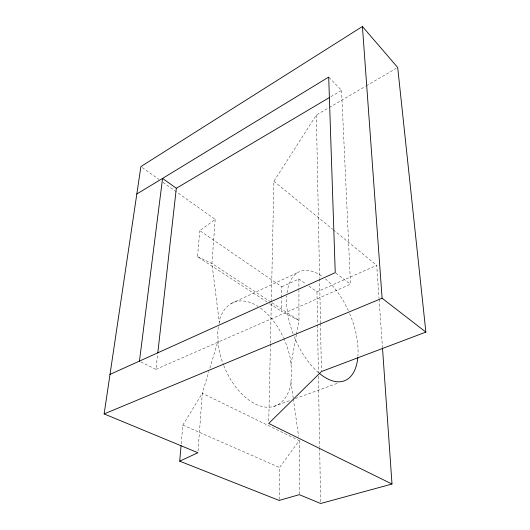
<?xml version="1.0" encoding="UTF-8"?>
<svg xmlns="http://www.w3.org/2000/svg" width="530" height="530" viewBox="0 0 530 530"><rect width="100%" height="100%" fill="white"/><g stroke="black" fill="none" stroke-linecap="round" stroke-linejoin="round"><path stroke-width="0.4" stroke-dasharray="2.65 1.99" d="M279.144 499.604L279.555 467.539L299.212 440.615L202.308 393.286L208.906 371.338M296.469 334.231L298.98 320.418L281.536 311.401L281.702 298.291M281.708 297.469L281.847 286.816L199.79 230.656L215.18 219.42L177.033 192.284M268.77 420.979L270.419 344.096M270.433 343.268L273.904 181.24L316.37 115.036L328.494 107.948M198.035 451.076L202.308 393.286L182.857 425.06L181.141 444.756M215.18 219.42L211.921 263.463L219.287 322.194M267.074 301.987L197.524 256.712L199.79 230.656M140.867 361.937L155.946 369.324L157.609 354.577M290.996 364.296L296.316 335.046M218.42 326.904L217.704 330.833L218.247 344.738A55.829 32.973 67.8 0 0 223.474 364.832M218.996 323.764L219.91 318.802A55.829 32.973 67.8 0 1 258.044 306.393M209.847 368.204L218.095 340.764M330.872 96.679L341.552 90.352L328.699 77.075M329.209 107.53L365.587 86.251M366.303 85.834L396.261 68.317M231.358 303.452L297.946 272.447M281.847 286.816L298.9 278.972L306.26 284.206M308.937 286.114L316.966 291.825L376.724 265.351L379.029 298.357M155.946 369.324L350.509 284.232L341.552 90.352M273.805 406.43L289.976 400.548M295.362 398.587L338.478 382.899M182.857 425.06L279.555 467.539M197.524 256.712L211.921 263.463L271.34 302.339M269.83 303.776L281.536 311.401M272.029 302.789L298.98 320.418L298.92 290.347M142.239 167.533L158.967 179.431M162.982 182.287L176.364 191.814M335.874 273.135L350.509 284.232M273.904 181.24L332.661 229.304M333.297 229.821L376.724 265.351M290.917 381.779L293.223 398.123M293.335 398.938L298.635 436.528M379.089 299.185L382.428 347.044M316.37 115.036L319.59 278.045M319.61 278.873L320.478 322.73M320.491 323.558L321.425 370.722M316.966 291.825L317.523 324.069M317.536 324.897L318.371 372.855M318.424 376.161L319.656 447.274M319.669 448.102L320.604 501.844M298.9 278.972L298.92 289.532M299.212 440.615L299.311 493.861M318.57 372.689A59.015 30.031 67.6 0 1 294.296 336.861M293.09 333.774A59.015 30.031 67.6 0 1 286.75 295.906M287.075 292.752A59.015 30.031 67.6 0 1 323.008 276.985M325.38 278.846A59.015 30.031 67.6 0 1 348.349 310.6M349.648 313.548A59.015 30.031 67.6 0 1 357.922 356.12M223.773 365.601A55.829 32.973 67.8 0 0 260.786 406.146A55.829 32.973 67.8 0 0 290.572 385.125L291.778 373.445L290.692 360.692A55.829 32.973 67.8 0 0 283.908 338.577M260.502 308.069A55.829 32.973 67.8 0 1 283.57 337.842"/><path stroke-width="0.79" d="M382.488 347.872L391.995 484.029L320.63 503.5L299.317 494.682L279.138 500.426L179.71 461.173L181.068 445.578M157.794 352.94L176.324 188.269L329.448 97.527M139.436 361.235L162.564 178.424L328.699 77.075L335.238 272.652L110.001 374.405M179.71 461.173L197.909 452.726L104.132 413.923L140.9 166.579L362.421 26.5L397.692 67.482L425.868 332.091L321.438 371.55L268.717 423.457L391.995 484.029M136.826 193.96L162.564 178.424L176.324 188.269M104.132 413.923L382.103 298.231L425.868 332.091M362.421 26.5L382.103 298.231M357.79 357.677A59.015 30.031 67.6 0 1 319.179 373.213"/></g></svg>
